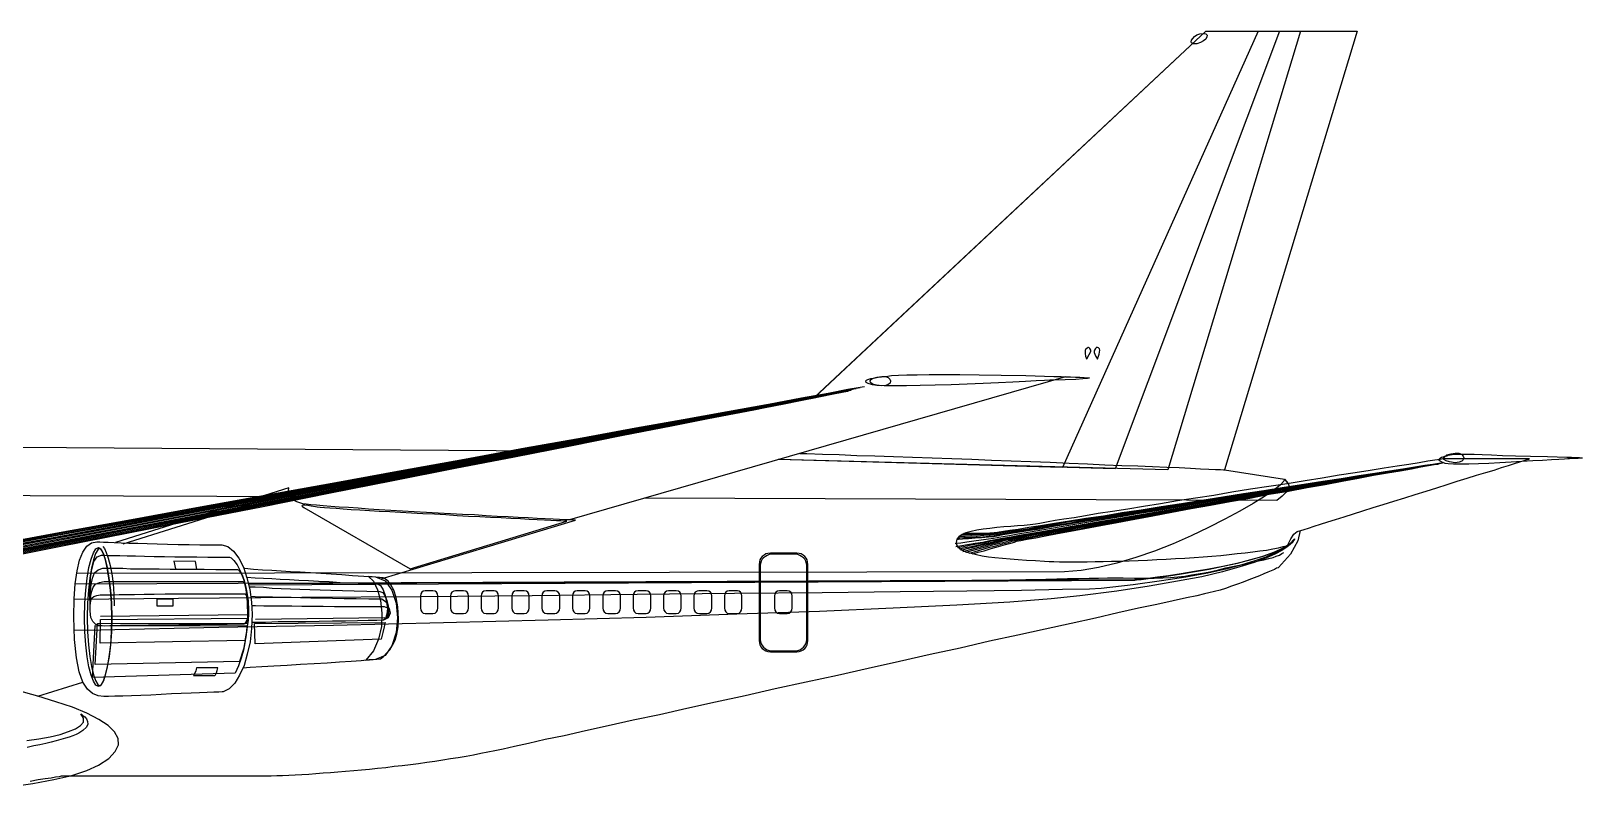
# Model space of a CAD drawing. Extents: x 526 to 2267, y -112 to 246.
# Drawn here: x 1058.8 to 1283.3, y 136.1 to 245.6 of the extents above; entities that cross this region are included whole.
import ezdxf

# ---------------------------------------------------------------- set-up
doc = ezdxf.new("R2010")
doc.units = 0
doc.header["$MEASUREMENT"] = 0
doc.layers.get('0').update_dxf_attribs({"linetype": 'CONTINUOUS'})

msp = doc.modelspace()

# ---------------------------------------------------------------- linework, layer by layer
for p, q in [((1208.56, 195.53), (1136.75, 174.79)), ((1059.76, 149.28), (1066.31, 151.31))]:
    msp.add_line(p, q)
at = {"linetype": 'Continuous'}
for points in [[(1236.46, 245.58), (1208.1, 182.37), (1166.97, 183.52)], [(1239.51, 245.58), (1215.72, 182.21), (1166.98, 183.52)], [(1172.23, 192.51), (1228.84, 245.58), (1242.56, 245.58), (1223.35, 182.06), (1167, 183.53)], [(1172.17, 192.5), (1228.84, 245.58)], [(1172.23, 192.51), (1228.84, 245.58), (1239.51, 245.58)], [(1172.23, 192.51), (1228.84, 245.58), (1236.46, 245.58)], [(1228.48, 245.23), (1228.84, 245.18), (1229.04, 244.97), (1228.99, 244.72), (1228.84, 244.42), (1228.53, 244.16), (1228.07, 243.91), (1227.57, 243.75), (1227.01, 243.75), (1226.8, 243.86), (1226.75, 244.01), (1226.8, 244.26), (1226.96, 244.52), (1227.21, 244.77), (1227.57, 245.03), (1227.97, 245.18), (1228.48, 245.23)], [(1228.84, 245.58), (1250.79, 245.58), (1231.58, 182.06), (1240.27, 180.69), (1240.73, 180.04)], [(1211.61, 198.12), (1211.66, 198.17), (1211.76, 198.42), (1211.96, 198.73), (1212.22, 199.19), (1212.22, 199.39), (1212.07, 199.59), (1211.91, 199.74), (1211.86, 199.8), (1211.81, 199.74), (1211.66, 199.64), (1211.46, 199.49), (1211.41, 199.34), (1211.41, 199.13), (1211.41, 198.88), (1211.46, 198.52), (1211.61, 198.12)], [(1213.18, 198.07), (1213.23, 198.17), (1213.29, 198.37), (1213.44, 198.78), (1213.54, 199.39), (1213.49, 199.54), (1213.34, 199.69), (1213.18, 199.74), (1213.08, 199.8), (1213.03, 199.74), (1212.88, 199.59), (1212.73, 199.39), (1212.68, 199.24), (1212.68, 199.03), (1212.78, 198.78), (1212.93, 198.47), (1213.18, 198.07)], [(1180.46, 195.27), (1180.71, 195.32), (1181.01, 195.37), (1181.42, 195.48), (1181.93, 195.53), (1182.54, 195.58), (1183.35, 195.68), (1184.37, 195.73), (1185.59, 195.78), (1187.06, 195.78), (1188.79, 195.83), (1190.87, 195.83), (1193.26, 195.83), (1196.06, 195.78), (1199.21, 195.73), (1202.82, 195.68), (1206.88, 195.58), (1207.03, 195.58), (1207.39, 195.58), (1207.9, 195.58), (1208.56, 195.53), (1209.27, 195.53), (1209.98, 195.48), (1210.64, 195.48), (1211.25, 195.42), (1211.71, 195.37), (1211.96, 195.37), (1212.01, 195.32), (1211.71, 195.27), (1211.05, 195.22), (1210.03, 195.12), (1208.51, 195.07), (1206.53, 195.02), (1206.27, 195.02), (1205.51, 194.97), (1204.29, 194.92), (1202.77, 194.81), (1200.94, 194.76), (1198.85, 194.66), (1196.62, 194.56), (1194.33, 194.46), (1191.99, 194.36), (1189.7, 194.31), (1187.52, 194.26), (1185.54, 194.21), (1183.76, 194.21), (1182.29, 194.21), (1181.22, 194.26), (1180.61, 194.36), (1180, 194.56), (1179.69, 194.71), (1179.64, 194.92), (1179.74, 195.02), (1179.95, 195.12), (1180.2, 195.22), (1180.35, 195.27), (1180.46, 195.27)], [(1181.98, 195.58), (1182.49, 195.58), (1182.89, 195.42), (1183.1, 195.17), (1183.2, 194.92), (1183.15, 194.61), (1182.89, 194.41), (1182.54, 194.26), (1181.98, 194.21), (1181.17, 194.31), (1180.61, 194.46), (1180.3, 194.71), (1180.25, 194.92), (1180.4, 195.12), (1180.76, 195.32), (1181.27, 195.48), (1181.98, 195.58)], [(1177.61, 193.65), (1177, 193.54), (1175.27, 193.19), (1172.43, 192.68), (1168.56, 191.97), (1163.84, 191.05), (1158.2, 190.04), (1151.84, 188.82), (1144.78, 187.5), (1137.06, 186.08), (1128.82, 184.55), (1120.13, 182.93), (1111.04, 181.2), (1101.63, 179.42), (1091.98, 177.64), (1082.17, 175.81), (1072.31, 173.93), (1062.4, 172.1), (1052.59, 170.27)], [(1177.61, 193.65), (1177, 193.54), (1175.27, 193.19), (1172.43, 192.68), (1168.56, 191.92), (1163.84, 191.05), (1158.25, 189.99), (1151.84, 188.77), (1144.78, 187.45), (1137.11, 185.97), (1128.87, 184.45), (1120.18, 182.77), (1111.09, 181.1), (1101.68, 179.32), (1092.03, 177.49), (1082.22, 175.61), (1072.36, 173.73), (1062.45, 171.9), (1052.64, 170.02)], [(1052.74, 170.42), (1062.55, 172.25), (1072.46, 174.13), (1082.37, 175.96), (1092.18, 177.79), (1101.84, 179.57), (1111.24, 181.35), (1120.39, 183.03), (1129.08, 184.65), (1137.31, 186.18), (1145.03, 187.65), (1152.1, 188.97), (1158.5, 190.14), (1164.09, 191.16), (1168.87, 192.07), (1172.73, 192.78), (1175.58, 193.29), (1177.3, 193.65), (1177.91, 193.75)], [(1052.74, 169.92), (1062.55, 171.8), (1072.41, 173.68), (1082.27, 175.56), (1092.08, 177.39), (1101.68, 179.22), (1111.09, 181.04), (1120.13, 182.72), (1128.82, 184.4), (1137.06, 185.97), (1144.73, 187.4), (1151.79, 188.77), (1158.15, 189.99), (1163.74, 191.05), (1168.51, 191.92), (1172.32, 192.68), (1175.17, 193.19), (1176.9, 193.54), (1177.51, 193.65)], [(1052.85, 169.76), (1062.65, 171.64), (1072.51, 173.52), (1082.37, 175.4), (1092.13, 177.28), (1101.74, 179.11), (1111.14, 180.94), (1120.18, 182.67), (1128.82, 184.3), (1137.06, 185.87), (1144.73, 187.35), (1151.79, 188.67), (1158.15, 189.89), (1163.74, 190.95), (1168.46, 191.87), (1172.27, 192.63), (1175.12, 193.14), (1176.85, 193.49), (1177.46, 193.6)], [(1052.9, 170.58), (1062.76, 172.41), (1072.67, 174.23), (1082.58, 176.12), (1092.38, 177.89), (1102.04, 179.72), (1111.49, 181.45), (1120.59, 183.13), (1129.33, 184.75), (1137.56, 186.28), (1145.29, 187.7), (1152.4, 189.02), (1158.76, 190.19), (1164.4, 191.26), (1169.17, 192.12), (1173.04, 192.83), (1175.83, 193.34), (1177.61, 193.7), (1178.22, 193.8)], [(1052.9, 169.66), (1062.71, 171.54), (1072.56, 173.42), (1082.37, 175.35), (1092.13, 177.23), (1101.74, 179.06), (1111.09, 180.84), (1120.13, 182.62), (1128.82, 184.25), (1137, 185.82), (1144.68, 187.3), (1151.69, 188.67), (1158.04, 189.89), (1163.63, 190.95), (1168.36, 191.87), (1172.17, 192.58), (1175.02, 193.14), (1176.75, 193.49), (1177.36, 193.6)], [(1052.95, 169.51), (1062.71, 171.39), (1072.51, 173.32), (1082.37, 175.2), (1092.13, 177.08), (1101.68, 178.96), (1111.04, 180.74), (1120.08, 182.52), (1128.72, 184.2), (1136.95, 185.77), (1144.58, 187.24), (1151.64, 188.61), (1157.94, 189.83), (1163.53, 190.9), (1168.26, 191.82), (1172.07, 192.53), (1174.92, 193.09), (1176.64, 193.44), (1177.25, 193.54)], [(1053, 170.78), (1062.86, 172.61), (1072.82, 174.44), (1082.73, 176.27), (1092.59, 178.05), (1102.24, 179.88), (1111.7, 181.6), (1120.84, 183.28), (1129.58, 184.91), (1137.82, 186.43), (1145.54, 187.85), (1152.66, 189.12), (1159.06, 190.29), (1164.7, 191.36), (1169.48, 192.22), (1173.29, 192.93), (1176.14, 193.44), (1177.91, 193.8), (1178.52, 193.9)], [(1053.15, 170.93), (1063.06, 172.71), (1072.97, 174.54), (1082.93, 176.37), (1092.79, 178.2), (1102.45, 179.98), (1111.9, 181.71), (1121.05, 183.38), (1129.79, 184.96), (1138.07, 186.48), (1145.8, 187.91), (1152.91, 189.22), (1159.31, 190.39), (1164.96, 191.41), (1169.73, 192.27), (1173.59, 192.99), (1176.44, 193.49), (1178.22, 193.85), (1178.83, 193.95)], [(1053.15, 169.36), (1062.91, 171.29), (1072.72, 173.17), (1082.53, 175.1), (1092.23, 176.98), (1101.84, 178.86), (1111.14, 180.64), (1120.18, 182.42), (1128.77, 184.09), (1136.95, 185.67), (1144.58, 187.14), (1151.59, 188.51), (1157.94, 189.73), (1163.48, 190.85), (1168.21, 191.77), (1172.02, 192.48), (1174.81, 193.04), (1176.54, 193.39), (1177.15, 193.49)], [(1053.3, 171.08), (1063.21, 172.91), (1073.17, 174.74), (1083.14, 176.52), (1092.99, 178.35), (1102.7, 180.13), (1112.15, 181.86), (1121.3, 183.53), (1130.04, 185.11), (1138.33, 186.63), (1146.1, 188.06), (1153.22, 189.33), (1159.62, 190.5), (1165.26, 191.51), (1170.04, 192.38), (1173.9, 193.09), (1176.75, 193.6), (1178.52, 193.95), (1179.13, 194.05)], [(1053.3, 169.2), (1063.01, 171.13), (1072.82, 173.02), (1082.58, 174.95), (1092.28, 176.88), (1101.84, 178.71), (1111.14, 180.54), (1120.13, 182.32), (1128.77, 183.99), (1136.9, 185.57), (1144.53, 187.09), (1151.54, 188.46), (1157.84, 189.68), (1163.43, 190.75), (1168.11, 191.71), (1171.92, 192.43), (1174.71, 192.99), (1176.44, 193.34), (1177.05, 193.44)], [(1053.41, 169.05), (1063.11, 170.98), (1072.92, 172.91), (1082.68, 174.84), (1092.38, 176.72), (1101.89, 178.66), (1111.19, 180.49), (1120.18, 182.26), (1128.77, 183.94), (1136.9, 185.52), (1144.53, 187.04), (1151.49, 188.41), (1157.79, 189.68), (1163.33, 190.75), (1168.06, 191.66), (1171.82, 192.43), (1174.61, 192.99), (1176.34, 193.34), (1176.95, 193.44)], [(1053.46, 171.24), (1063.37, 173.07), (1073.33, 174.84), (1083.29, 176.67), (1093.2, 178.45), (1102.9, 180.23), (1112.36, 181.96), (1121.56, 183.59), (1130.3, 185.21), (1138.58, 186.69), (1146.36, 188.11), (1153.47, 189.38), (1159.92, 190.55), (1165.57, 191.56), (1170.34, 192.48), (1174.2, 193.14), (1177.05, 193.7), (1178.83, 194), (1179.44, 194.1)], [(932.51, 186.18), (1133.04, 184.77)], [(932.51, 186.18), (1133.04, 184.77)], [(932.51, 186.18), (1133.04, 184.77)], [(1170.1, 184.42), (1171.1, 184.4), (1173.39, 184.3), (1175.78, 184.25), (1178.32, 184.14), (1180.96, 184.09), (1183.66, 183.99), (1186.4, 183.89), (1189.25, 183.79), (1192.09, 183.69), (1194.99, 183.59), (1197.84, 183.43), (1200.68, 183.33), (1203.53, 183.23), (1206.32, 183.13), (1209.07, 183.03), (1211.71, 182.93), (1214.25, 182.77), (1216.69, 182.67), (1219.03, 182.62), (1221.16, 182.52), (1223.2, 182.42), (1225.02, 182.37), (1226.65, 182.26), (1228.07, 182.21), (1229.29, 182.16), (1230.26, 182.11), (1230.97, 182.11), (1231.43, 182.06), (1231.58, 182.06), (1240.27, 180.69), (1240.17, 180.38), (1239.61, 179.82), (1238.7, 179.11), (1237.37, 178.2), (1235.7, 177.18), (1233.77, 176.06), (1231.63, 174.9), (1229.24, 173.68), (1226.75, 172.51), (1224.11, 171.34), (1221.42, 170.27), (1218.72, 169.36), (1215.98, 168.54), (1213.34, 167.88), (1210.8, 167.48), (1208.41, 167.27), (1065.4, 167.02)], [(1170.1, 184.42), (1171.1, 184.4), (1173.39, 184.3), (1175.78, 184.25), (1178.32, 184.14), (1180.96, 184.09), (1183.66, 183.99), (1186.4, 183.89), (1189.25, 183.79), (1192.09, 183.69), (1194.99, 183.59), (1197.84, 183.43), (1200.68, 183.33), (1203.53, 183.23), (1206.32, 183.13), (1209.07, 183.03), (1211.71, 182.93), (1214.25, 182.77), (1216.69, 182.67), (1219.03, 182.62), (1221.16, 182.52), (1223.2, 182.42), (1225.02, 182.37), (1226.65, 182.26), (1228.07, 182.21), (1229.29, 182.16), (1230.26, 182.11), (1230.97, 182.11), (1231.43, 182.06), (1231.58, 182.06), (1240.27, 180.69), (1240.52, 180.33), (1240.78, 180.08), (1240.88, 179.77), (1240.93, 179.52), (1240.78, 179.22), (1240.47, 178.81), (1239.92, 178.25), (1239.15, 177.59), (1147.61, 177.93)], [(1263.55, 184.04), (1263.75, 184.09), (1263.95, 184.2), (1264.21, 184.2), (1264.51, 184.25), (1264.92, 184.3), (1265.38, 184.3), (1265.99, 184.3), (1266.8, 184.3), (1267.71, 184.3), (1268.88, 184.25), (1270.2, 184.2), (1271.83, 184.14), (1273.71, 184.09), (1275.84, 184.04), (1278.33, 183.99), (1281.13, 183.89), (1281.33, 183.89), (1281.79, 183.89), (1282.4, 183.84), (1282.96, 183.84), (1283.32, 183.79), (1283.32, 183.74), (1282.76, 183.69), (1281.49, 183.64), (1281.28, 183.64), (1280.77, 183.59), (1279.96, 183.53), (1278.89, 183.48), (1277.62, 183.38), (1276.2, 183.33), (1274.63, 183.23), (1273.05, 183.13), (1271.42, 183.08), (1269.85, 182.98), (1268.32, 182.93), (1266.95, 182.87), (1265.68, 182.87), (1264.72, 182.87), (1263.95, 182.93), (1263.5, 182.98), (1262.94, 183.18), (1262.63, 183.38), (1262.63, 183.59), (1262.78, 183.74), (1262.99, 183.89), (1263.24, 183.94), (1263.44, 184.04), (1263.55, 184.04)], [(1264.97, 184.45), (1265.48, 184.45), (1265.88, 184.3), (1266.14, 184.04), (1266.19, 183.79), (1266.14, 183.48), (1265.93, 183.28), (1265.53, 183.13), (1264.97, 183.08), (1264.16, 183.18), (1263.65, 183.33), (1263.34, 183.53), (1263.29, 183.74), (1263.44, 183.94), (1263.75, 184.2), (1264.31, 184.35), (1264.97, 184.45)], [(1262.73, 182.98), (1262.53, 182.93), (1262.02, 182.87), (1261.16, 182.72), (1259.99, 182.52), (1258.57, 182.26), (1256.89, 182.01), (1254.96, 181.65), (1252.82, 181.3), (1250.54, 180.94), (1248.05, 180.54), (1245.4, 180.08), (1242.66, 179.62), (1239.81, 179.16), (1236.92, 178.66), (1233.97, 178.15), (1231.02, 177.69), (1228.02, 177.18), (1225.08, 176.67), (1222.13, 176.17), (1219.28, 175.71), (1216.54, 175.25), (1213.9, 174.79), (1211.35, 174.39), (1209.02, 173.98), (1206.83, 173.62), (1204.85, 173.27), (1203.12, 172.96), (1201.65, 172.71), (1200.43, 172.51), (1199.51, 172.35), (1198.9, 172.25), (1198.65, 172.2), (1198.14, 172.1), (1197.38, 172), (1196.36, 171.85), (1195.3, 171.69), (1194.28, 171.59), (1193.41, 171.44), (1192.8, 171.39), (1192.55, 171.34)], [(1192.65, 170.93), (1192.91, 170.98), (1193.52, 171.08), (1194.38, 171.24), (1195.45, 171.44), (1196.57, 171.59), (1197.58, 171.8), (1198.4, 171.95), (1198.9, 172.05), (1199.16, 172.1), (1199.77, 172.2), (1200.68, 172.35), (1201.9, 172.56), (1203.38, 172.81), (1205.1, 173.12), (1207.03, 173.47), (1209.22, 173.83), (1211.56, 174.23), (1214.05, 174.64), (1216.69, 175.1), (1219.43, 175.56), (1222.28, 176.06), (1225.18, 176.57), (1228.12, 177.08), (1231.12, 177.59), (1234.07, 178.1), (1237.02, 178.61), (1239.92, 179.06), (1242.71, 179.57), (1245.45, 180.03), (1248.05, 180.49), (1250.54, 180.89), (1252.82, 181.3), (1254.96, 181.65), (1256.89, 181.96), (1258.57, 182.26), (1259.99, 182.52), (1261.11, 182.72), (1261.97, 182.87), (1262.48, 182.93), (1262.68, 182.98)], [(1192.7, 171.54), (1192.75, 171.19), (1192.96, 170.88), (1193.26, 170.63), (1193.72, 170.37), (1194.23, 170.12), (1194.89, 169.97), (1195.65, 169.76), (1196.46, 169.61), (1197.38, 169.46), (1198.34, 169.36), (1199.41, 169.25), (1200.53, 169.15), (1201.7, 169.05), (1202.92, 168.95), (1204.19, 168.9), (1205.51, 168.8), (1206.17, 168.75), (1206.88, 168.75), (1207.7, 168.7), (1208.61, 168.7), (1209.58, 168.7), (1210.59, 168.7), (1211.66, 168.7), (1212.83, 168.75), (1214, 168.75), (1215.22, 168.8), (1216.49, 168.8), (1217.76, 168.85), (1219.08, 168.9), (1220.4, 168.95), (1221.77, 169.05), (1223.14, 169.1), (1224.47, 169.2), (1225.84, 169.25), (1227.16, 169.36), (1228.48, 169.46), (1229.75, 169.56), (1231.02, 169.66), (1232.24, 169.76), (1233.41, 169.92), (1234.58, 170.02), (1235.65, 170.17), (1236.66, 170.32), (1237.63, 170.42), (1238.54, 170.58), (1239.36, 170.73), (1240.07, 170.93), (1240.73, 171.08), (1240.83, 171.39), (1241.19, 172.05), (1241.59, 172.71), (1242.1, 173.12), (1242.25, 173.17), (1242.61, 173.27), (1243.12, 173.42), (1243.73, 173.62), (1244.54, 173.88), (1245.45, 174.18), (1246.52, 174.49), (1247.64, 174.84), (1248.91, 175.25), (1250.23, 175.66), (1251.6, 176.12), (1253.08, 176.57), (1254.55, 177.03), (1256.08, 177.49), (1257.65, 178), (1259.18, 178.45), (1260.75, 178.96), (1262.28, 179.42), (1263.8, 179.93), (1265.27, 180.38), (1266.7, 180.84), (1268.07, 181.25), (1269.39, 181.65), (1270.61, 182.01), (1271.68, 182.37), (1272.69, 182.67), (1273.56, 182.98), (1274.32, 183.18), (1274.93, 183.38), (1275.39, 183.53), (1275.64, 183.59), (1275.74, 183.64), (1263.39, 183.64), (1263.24, 183.64), (1262.78, 183.53), (1262.02, 183.43), (1261.01, 183.28), (1259.73, 183.08), (1258.26, 182.82), (1256.58, 182.57), (1254.7, 182.26), (1252.67, 181.96), (1250.49, 181.6), (1248.15, 181.25), (1245.71, 180.84), (1243.22, 180.43), (1240.63, 180.03), (1237.98, 179.62), (1235.34, 179.22), (1232.65, 178.81), (1230.01, 178.35), (1227.36, 177.94), (1224.77, 177.54), (1222.28, 177.13), (1219.84, 176.72), (1217.55, 176.37), (1215.37, 176.01), (1213.29, 175.71), (1211.46, 175.4), (1209.78, 175.1), (1208.3, 174.9), (1207.03, 174.69), (1206.02, 174.49), (1205.31, 174.39), (1204.85, 174.29), (1204.19, 174.18), (1203.43, 174.08), (1202.56, 173.98), (1201.6, 173.93), (1200.63, 173.83), (1199.61, 173.78), (1198.6, 173.68), (1197.58, 173.57), (1196.62, 173.47), (1195.7, 173.32), (1194.89, 173.12), (1194.13, 172.91), (1193.57, 172.66), (1193.11, 172.35), (1192.8, 172), (1192.7, 171.54)], [(1262.73, 182.98), (1262.53, 182.93), (1262.02, 182.87), (1261.16, 182.72), (1259.99, 182.52), (1258.57, 182.32), (1256.89, 182.01), (1254.96, 181.71), (1252.82, 181.35), (1250.54, 180.99), (1248.05, 180.59), (1245.4, 180.13), (1242.66, 179.67), (1239.81, 179.22), (1236.92, 178.76), (1233.97, 178.25), (1230.97, 177.79), (1228.02, 177.28), (1225.02, 176.78), (1222.13, 176.32), (1219.28, 175.86), (1216.49, 175.4), (1213.84, 174.95), (1211.35, 174.54), (1208.97, 174.18), (1206.83, 173.83), (1204.85, 173.47), (1203.07, 173.22), (1201.6, 172.96), (1200.38, 172.76), (1199.46, 172.61), (1198.85, 172.51), (1198.6, 172.46), (1198.14, 172.35), (1197.38, 172.3), (1196.41, 172.2), (1195.45, 172.15), (1194.48, 172.05), (1193.62, 172), (1193.06, 171.95), (1192.86, 171.95)], [(1192.91, 170.78), (1193.16, 170.83), (1193.77, 170.93), (1194.63, 171.13), (1195.7, 171.34), (1196.82, 171.54), (1197.84, 171.74), (1198.7, 171.9), (1199.21, 172), (1199.46, 172.05), (1200.07, 172.15), (1200.99, 172.3), (1202.16, 172.51), (1203.63, 172.81), (1205.36, 173.07), (1207.34, 173.42), (1209.47, 173.78), (1211.81, 174.18), (1214.3, 174.64), (1216.89, 175.1), (1219.64, 175.56), (1222.48, 176.06), (1225.38, 176.57), (1228.28, 177.03), (1231.28, 177.59), (1234.22, 178.1), (1237.12, 178.55), (1240.02, 179.06), (1242.81, 179.57), (1245.51, 180.03), (1248.15, 180.49), (1250.59, 180.89), (1252.87, 181.3), (1255.01, 181.65), (1256.89, 181.96), (1258.57, 182.26), (1259.99, 182.52), (1261.16, 182.72), (1261.97, 182.87), (1262.48, 182.93), (1262.68, 182.98)], [(1193.06, 172.2), (1193.26, 172.2), (1193.82, 172.25), (1194.63, 172.25), (1195.6, 172.3), (1196.57, 172.35), (1197.48, 172.46), (1198.24, 172.51), (1198.75, 172.56), (1199, 172.61), (1199.61, 172.71), (1200.53, 172.86), (1201.75, 173.07), (1203.22, 173.32), (1204.95, 173.57), (1206.93, 173.93), (1209.12, 174.29), (1211.46, 174.64), (1214, 175.1), (1216.64, 175.51), (1219.38, 175.96), (1222.23, 176.42), (1225.18, 176.88), (1228.12, 177.39), (1231.12, 177.89), (1234.12, 178.35), (1237.07, 178.86), (1239.97, 179.32), (1242.81, 179.77), (1245.56, 180.23), (1248.2, 180.64), (1250.64, 181.04), (1252.98, 181.4), (1255.11, 181.76), (1257.04, 182.06), (1258.72, 182.37), (1260.14, 182.57), (1261.31, 182.77), (1262.17, 182.93), (1262.68, 182.98), (1262.89, 183.03)], [(1193.16, 170.58), (1193.41, 170.63), (1194.02, 170.78), (1194.94, 170.93), (1196.01, 171.19), (1197.12, 171.44), (1198.14, 171.64), (1198.95, 171.85), (1199.51, 171.95), (1199.77, 172), (1200.38, 172.1), (1201.24, 172.25), (1202.46, 172.46), (1203.93, 172.76), (1205.66, 173.07), (1207.59, 173.37), (1209.73, 173.78), (1212.07, 174.18), (1214.51, 174.59), (1217.15, 175.05), (1219.84, 175.51), (1222.69, 176.01), (1225.53, 176.52), (1228.48, 177.03), (1231.43, 177.54), (1234.32, 178.05), (1237.27, 178.55), (1240.12, 179.06), (1242.91, 179.52), (1245.61, 180.03), (1248.2, 180.43), (1250.64, 180.89), (1252.92, 181.3), (1255.01, 181.65), (1256.94, 181.96), (1258.57, 182.26), (1259.99, 182.52), (1261.16, 182.72), (1261.97, 182.87), (1262.48, 182.93), (1262.68, 182.98)], [(1193.26, 172.46), (1193.47, 172.46), (1194.02, 172.46), (1194.84, 172.51), (1195.75, 172.51), (1196.72, 172.56), (1197.63, 172.61), (1198.4, 172.66), (1198.85, 172.71), (1199.11, 172.76), (1199.72, 172.86), (1200.63, 173.02), (1201.85, 173.22), (1203.32, 173.42), (1205.05, 173.73), (1207.03, 174.03), (1209.22, 174.39), (1211.56, 174.79), (1214.1, 175.2), (1216.74, 175.61), (1219.54, 176.06), (1222.38, 176.52), (1225.28, 176.98), (1228.28, 177.49), (1231.28, 177.94), (1234.22, 178.45), (1237.17, 178.91), (1240.12, 179.37), (1242.96, 179.82), (1245.71, 180.28), (1248.3, 180.69), (1250.79, 181.1), (1253.13, 181.5), (1255.26, 181.81), (1257.19, 182.11), (1258.87, 182.42), (1260.29, 182.62), (1261.46, 182.82), (1262.33, 182.98), (1262.83, 183.03), (1263.04, 183.08)], [(1193.41, 170.42), (1193.67, 170.47), (1194.28, 170.63), (1195.19, 170.83), (1196.26, 171.13), (1197.38, 171.39), (1198.4, 171.64), (1199.26, 171.85), (1199.77, 171.95), (1200.02, 172), (1200.63, 172.1), (1201.55, 172.25), (1202.71, 172.46), (1204.19, 172.71), (1205.87, 173.02), (1207.8, 173.37), (1209.93, 173.73), (1212.27, 174.13), (1214.71, 174.59), (1217.35, 175.05), (1220.04, 175.51), (1222.84, 176.01), (1225.69, 176.52), (1228.58, 177.03), (1231.53, 177.54), (1234.43, 178.05), (1237.32, 178.55), (1240.17, 179.06), (1242.96, 179.52), (1245.66, 179.98), (1248.25, 180.43), (1250.64, 180.89), (1252.92, 181.3), (1255.01, 181.65), (1256.89, 181.96), (1258.57, 182.26), (1259.99, 182.52), (1261.11, 182.72), (1261.92, 182.87), (1262.43, 182.93), (1262.63, 182.98)], [(1193.52, 172.66), (1193.72, 172.66), (1194.23, 172.66), (1194.94, 172.66), (1195.85, 172.71), (1196.72, 172.71), (1197.58, 172.76), (1198.29, 172.81), (1198.75, 172.86), (1199, 172.91), (1199.61, 173.02), (1200.53, 173.17), (1201.75, 173.32), (1203.27, 173.57), (1205, 173.88), (1206.98, 174.18), (1209.17, 174.54), (1211.56, 174.9), (1214.05, 175.3), (1216.74, 175.71), (1219.49, 176.17), (1222.38, 176.62), (1225.28, 177.08), (1228.28, 177.54), (1231.28, 178.05), (1234.27, 178.5), (1237.22, 178.96), (1240.17, 179.42), (1243.02, 179.88), (1245.76, 180.33), (1248.4, 180.74), (1250.89, 181.15), (1253.18, 181.5), (1255.36, 181.86), (1257.3, 182.16), (1258.97, 182.42), (1260.4, 182.62), (1261.56, 182.82), (1262.43, 182.98), (1262.94, 183.03), (1263.14, 183.08)], [(1193.67, 170.22), (1193.92, 170.27), (1194.53, 170.47), (1195.45, 170.68), (1196.51, 170.98), (1197.63, 171.29), (1198.7, 171.54), (1199.51, 171.74), (1200.07, 171.9), (1200.33, 171.95), (1200.94, 172.05), (1201.8, 172.2), (1203.02, 172.46), (1204.44, 172.71), (1206.17, 173.02), (1208.1, 173.32), (1210.24, 173.73), (1212.52, 174.13), (1214.96, 174.54), (1217.55, 175), (1220.25, 175.51), (1223.04, 175.96), (1225.89, 176.47), (1228.79, 176.98), (1231.68, 177.54), (1234.58, 178.05), (1237.48, 178.55), (1240.32, 179.01), (1243.07, 179.52), (1245.76, 179.98), (1248.3, 180.43), (1250.74, 180.89), (1252.98, 181.3), (1255.06, 181.65), (1256.94, 181.96), (1258.57, 182.26), (1259.99, 182.52), (1261.11, 182.72), (1261.92, 182.87), (1262.48, 182.93), (1262.63, 182.98)], [(1193.82, 172.86), (1193.97, 172.86), (1194.48, 172.86), (1195.14, 172.86), (1195.96, 172.86), (1196.77, 172.86), (1197.58, 172.91), (1198.24, 172.96), (1198.7, 173.02), (1198.95, 173.07), (1199.56, 173.17), (1200.48, 173.32), (1201.7, 173.47), (1203.22, 173.73), (1204.95, 173.98), (1206.93, 174.34), (1209.12, 174.64), (1211.51, 175.05), (1214.05, 175.4), (1216.69, 175.86), (1219.49, 176.27), (1222.38, 176.72), (1225.33, 177.18), (1228.28, 177.64), (1231.33, 178.15), (1234.32, 178.61), (1237.27, 179.06), (1240.22, 179.52), (1243.07, 179.98), (1245.81, 180.38), (1248.45, 180.79), (1250.99, 181.2), (1253.33, 181.55), (1255.47, 181.91), (1257.4, 182.21), (1259.12, 182.47), (1260.55, 182.72), (1261.72, 182.87), (1262.58, 183.03), (1263.09, 183.08), (1263.29, 183.13)], [(1194.13, 170.12), (1194.38, 170.17), (1194.99, 170.37), (1195.9, 170.58), (1196.97, 170.88), (1198.04, 171.19), (1199.06, 171.44), (1199.92, 171.64), (1200.43, 171.8), (1200.68, 171.85), (1201.29, 171.95), (1202.21, 172.15), (1203.43, 172.35), (1204.85, 172.61), (1206.58, 172.96), (1208.46, 173.27), (1210.59, 173.68), (1212.88, 174.08), (1215.32, 174.54), (1217.91, 175), (1220.6, 175.45), (1223.35, 175.96), (1226.19, 176.47), (1229.04, 176.98), (1231.94, 177.49), (1234.83, 178), (1237.68, 178.5), (1240.47, 179.01), (1243.22, 179.52), (1245.86, 179.98), (1248.4, 180.43), (1250.84, 180.89), (1253.08, 181.25), (1255.11, 181.65), (1256.99, 181.96), (1258.62, 182.26), (1259.99, 182.52), (1261.11, 182.72), (1261.92, 182.87), (1262.48, 182.93), (1262.63, 182.98)], [(1194.58, 169.97), (1194.84, 170.02), (1195.45, 170.22), (1196.31, 170.47), (1197.38, 170.78), (1198.45, 171.03), (1199.46, 171.34), (1200.28, 171.54), (1200.78, 171.69), (1201.09, 171.74), (1201.7, 171.9), (1202.61, 172.05), (1203.83, 172.3), (1205.26, 172.56), (1206.98, 172.86), (1208.91, 173.22), (1211, 173.62), (1213.29, 174.03), (1215.72, 174.49), (1218.27, 174.95), (1220.91, 175.4), (1223.65, 175.91), (1226.45, 176.42), (1229.29, 176.93), (1232.19, 177.49), (1235.04, 178), (1237.88, 178.5), (1240.68, 179.01), (1243.37, 179.47), (1246.01, 179.93), (1248.5, 180.38), (1250.89, 180.84), (1253.13, 181.25), (1255.16, 181.6), (1256.99, 181.91), (1258.62, 182.21), (1259.99, 182.47), (1261.11, 182.67), (1261.92, 182.82), (1262.43, 182.87), (1262.58, 182.93)], [(1195.04, 169.86), (1195.3, 169.92), (1195.9, 170.12), (1196.77, 170.32), (1197.79, 170.63), (1198.85, 170.93), (1199.87, 171.24), (1200.63, 171.44), (1201.14, 171.59), (1201.44, 171.69), (1202.1, 171.8), (1203.02, 172), (1204.24, 172.2), (1205.66, 172.51), (1207.39, 172.81), (1209.27, 173.17), (1211.35, 173.57), (1213.64, 173.98), (1216.03, 174.44), (1218.57, 174.9), (1221.21, 175.4), (1223.96, 175.91), (1226.75, 176.42), (1229.55, 176.93), (1232.39, 177.44), (1235.24, 177.94), (1238.03, 178.5), (1240.83, 178.96), (1243.52, 179.47), (1246.12, 179.93), (1248.61, 180.38), (1250.94, 180.84), (1253.13, 181.25), (1255.16, 181.6), (1256.99, 181.91), (1258.62, 182.21), (1259.94, 182.47), (1261.06, 182.67), (1261.87, 182.82), (1262.38, 182.87), (1262.53, 182.93)], [(1099.2, 178.11), (815.52, 179.16)], [(1109.36, 166.26), (1109.36, 166.26), (1109.46, 166.26), (1137.61, 174.74), (1137.51, 174.74), (1137.21, 174.74), (1136.75, 174.79), (1136.09, 174.79), (1135.28, 174.84), (1134.36, 174.9), (1133.24, 174.95), (1132.07, 175), (1130.75, 175.1), (1129.33, 175.15), (1127.86, 175.25), (1126.28, 175.3), (1124.66, 175.4), (1122.98, 175.51), (1121.25, 175.56), (1119.52, 175.66), (1117.74, 175.76), (1116.02, 175.86), (1114.24, 175.96), (1112.56, 176.06), (1110.88, 176.17), (1109.21, 176.27), (1107.63, 176.37), (1106.16, 176.47), (1104.73, 176.57), (1103.41, 176.62), (1102.19, 176.72), (1101.07, 176.83), (1100.11, 176.93), (1099.3, 176.98), (1098.64, 177.08), (1098.13, 177.13), (1097.26, 177.39), (1096.65, 177.69), (1096.3, 178.05), (1096.09, 178.45), (1095.99, 178.81), (1096.04, 179.11), (1096.09, 179.32), (1096.09, 179.42), (1071.01, 171.53)], [(1095.08, 178.5), (1072.06, 171.29)], [(1098.28, 176.57), (1113.68, 167.73), (1136.34, 174.59), (1136.24, 174.59), (1135.94, 174.59), (1135.48, 174.64), (1134.87, 174.64), (1134.06, 174.69), (1133.14, 174.74), (1132.07, 174.79), (1130.91, 174.84), (1129.64, 174.95), (1128.26, 175), (1126.84, 175.1), (1125.32, 175.15), (1123.74, 175.25), (1122.11, 175.3), (1120.49, 175.4), (1118.86, 175.51), (1117.18, 175.61), (1115.51, 175.66), (1113.88, 175.76), (1112.26, 175.86), (1110.73, 175.96), (1109.21, 176.01), (1107.78, 176.12), (1106.41, 176.22), (1105.14, 176.27), (1103.97, 176.37), (1102.96, 176.42), (1102.04, 176.47), (1101.28, 176.52), (1100.67, 176.57), (1100.21, 176.62), (1099.96, 176.67), (1099.35, 176.78), (1098.84, 176.88), (1098.43, 176.93), (1098.18, 176.93), (1098.03, 176.88), (1097.97, 176.83), (1098.08, 176.72), (1098.28, 176.57)], [(1242.52, 173.24), (1242.2, 171.74), (1241.13, 169.81), (1239.36, 167.88), (1239.31, 167.83), (1239.1, 167.78), (1238.8, 167.63), (1238.34, 167.42), (1237.83, 167.22), (1237.27, 166.97), (1236.61, 166.71), (1235.85, 166.41), (1235.09, 166.1), (1234.27, 165.8), (1233.46, 165.49), (1232.6, 165.19), (1231.73, 164.88), (1230.92, 164.63), (1230.11, 164.43), (1229.29, 164.22), (1228.68, 164.07), (1227.57, 163.82), (1226.04, 163.51), (1224.11, 163.05), (1221.77, 162.55), (1219.13, 161.99), (1216.13, 161.33), (1212.88, 160.56), (1209.37, 159.8), (1205.61, 158.99), (1201.65, 158.12), (1197.53, 157.21), (1193.31, 156.24), (1188.94, 155.28), (1184.52, 154.31), (1180, 153.3), (1175.53, 152.28), (1171, 151.31), (1166.53, 150.35), (1162.16, 149.33), (1157.89, 148.42), (1153.72, 147.5), (1149.76, 146.59), (1145.95, 145.78), (1142.34, 144.96), (1139.04, 144.25), (1135.99, 143.54), (1133.24, 142.98), (1130.8, 142.42), (1128.77, 141.96), (1127.15, 141.61), (1125.93, 141.35), (1124.91, 141.15), (1123.89, 140.95), (1122.83, 140.74), (1121.76, 140.54), (1120.64, 140.34), (1119.52, 140.19), (1118.4, 139.98), (1117.24, 139.83), (1116.07, 139.68), (1114.9, 139.47), (1113.73, 139.32), (1112.51, 139.17), (1111.34, 139.07), (1110.17, 138.91), (1108.95, 138.81), (1107.78, 138.66), (1106.61, 138.56), (1105.5, 138.46), (1104.33, 138.36), (1103.21, 138.25), (1102.14, 138.15), (1101.07, 138.1), (1100.01, 138), (1098.99, 137.95), (1097.97, 137.9), (1097.01, 137.85), (1096.09, 137.8), (1095.18, 137.75), (1094.37, 137.75), (1093.55, 137.7), (1092.79, 137.7), (1092.08, 137.7), (1090.61, 137.7), (1088.98, 137.7), (1087.15, 137.7), (1085.27, 137.7), (1083.24, 137.7), (1081.2, 137.7), (1079.07, 137.7), (1076.99, 137.7), (1074.9, 137.7), (1072.87, 137.7), (1070.89, 137.7), (1069.06, 137.7), (1067.33, 137.7), (1065.75, 137.7), (1064.43, 137.7), (1063.26, 137.7), (1063.16, 137.7), (1062.86, 137.59), (1062.35, 137.54), (1061.69, 137.39), (1060.83, 137.29), (1059.81, 137.14), (1058.64, 136.93)], [(1068.3, 171.64), (1068.4, 171.64), (1068.75, 171.64), (1069.26, 171.59), (1069.97, 171.59), (1070.84, 171.54), (1071.85, 171.49), (1072.97, 171.44), (1074.24, 171.44), (1075.61, 171.39), (1077.04, 171.34), (1078.56, 171.29), (1080.09, 171.24), (1081.66, 171.24), (1083.24, 171.19), (1084.81, 171.19), (1086.39, 171.19), (1087.3, 170.93), (1088.12, 170.27), (1088.88, 169.25), (1089.54, 167.93), (1090.05, 166.41), (1090.45, 164.73), (1090.71, 162.9), (1090.81, 161.12), (1090.71, 159.09), (1090.5, 157.16), (1090.1, 155.33), (1089.64, 153.7), (1088.98, 152.33), (1088.27, 151.16), (1087.46, 150.35), (1086.59, 149.89), (1086.44, 149.89), (1085.98, 149.84), (1085.27, 149.84), (1084.3, 149.79), (1083.19, 149.74), (1081.97, 149.69), (1080.54, 149.64), (1079.12, 149.59), (1077.65, 149.49), (1076.12, 149.43), (1074.7, 149.38), (1073.33, 149.33), (1072.06, 149.28), (1070.94, 149.28), (1070.02, 149.23), (1069.31, 149.23), (1068.5, 149.33), (1067.69, 149.64), (1066.97, 150.3), (1066.31, 151.31), (1065.75, 152.79), (1065.35, 154.82), (1065.09, 157.46), (1064.99, 160.77), (1065.04, 163.36), (1065.2, 165.54), (1065.45, 167.42), (1065.81, 168.95), (1066.31, 170.12), (1066.87, 170.98), (1067.53, 171.49), (1068.3, 171.64)], [(1065.2, 165.53), (1218.57, 166.15), (1218.82, 166.21), (1219.49, 166.26), (1220.5, 166.36), (1221.87, 166.56), (1223.45, 166.76), (1225.28, 167.02), (1227.21, 167.37), (1229.29, 167.73), (1231.33, 168.09), (1233.36, 168.54), (1235.29, 169), (1237.12, 169.56), (1238.7, 170.12), (1240.02, 170.68), (1241.03, 171.34), (1241.64, 172), (1241.59, 171.95), (1241.54, 171.8), (1241.29, 171.54), (1240.98, 171.24), (1240.42, 170.88), (1239.71, 170.42), (1238.75, 169.97), (1237.53, 169.41), (1235.95, 168.85), (1234.07, 168.29), (1231.78, 167.68), (1229.14, 167.07), (1225.99, 166.51), (1222.43, 165.95), (1218.32, 165.39), (1213.69, 164.88), (1212.01, 164.78), (1208.1, 164.73), (1202.16, 164.58), (1194.28, 164.48), (1184.62, 164.38), (1173.34, 164.22), (1160.64, 164.12), (1146.56, 163.97), (1131.36, 163.82), (1115.1, 163.66), (1097.97, 163.56), (1080.14, 163.41), (1065.04, 163.28)], [(1090.29, 165.41), (1218.57, 166.05), (1218.82, 166.1), (1219.49, 166.15), (1220.5, 166.31), (1221.87, 166.46), (1223.5, 166.71), (1225.33, 166.97), (1227.31, 167.32), (1229.34, 167.68), (1231.38, 168.09), (1233.46, 168.54), (1235.39, 169.05), (1237.17, 169.56), (1238.75, 170.12), (1240.07, 170.73), (1241.08, 171.39), (1241.69, 172.05), (1241.69, 172), (1241.59, 171.85), (1241.44, 171.59), (1241.08, 171.24), (1240.58, 170.83), (1239.86, 170.37), (1238.85, 169.81), (1237.53, 169.25), (1235.85, 168.64), (1233.77, 167.98), (1231.28, 167.27), (1228.28, 166.56), (1224.77, 165.9), (1220.65, 165.19), (1215.98, 164.48), (1210.64, 163.82), (1206.48, 163.36), (1200.48, 162.9), (1192.8, 162.44), (1183.61, 161.99), (1172.93, 161.53), (1160.99, 161.12), (1147.83, 160.67), (1133.65, 160.26), (1118.51, 159.9), (1102.6, 159.5), (1085.98, 159.19), (1068.75, 158.84), (1065.05, 158.77)], [(1066.52, 160.67), (1066.57, 162.75), (1066.72, 164.63), (1066.92, 166.36), (1067.18, 167.88), (1067.48, 169.1), (1067.84, 170.02), (1068.19, 170.58), (1068.55, 170.78), (1068.85, 170.58), (1069.16, 170.02), (1069.52, 169.1), (1069.82, 167.88), (1070.07, 166.36), (1070.28, 164.63), (1070.43, 162.75), (1070.48, 160.67), (1070.43, 158.58), (1070.28, 156.7), (1070.07, 154.97), (1069.82, 153.5), (1069.52, 152.33), (1069.21, 151.42), (1068.91, 150.86), (1068.55, 150.65), (1068.19, 150.86), (1067.84, 151.42), (1067.48, 152.33), (1067.18, 153.5), (1066.92, 154.97), (1066.72, 156.7), (1066.57, 158.58), (1066.52, 160.67)], [(1068.75, 150.76), (1069.01, 150.96), (1069.31, 151.52), (1069.57, 152.38), (1069.87, 153.55), (1070.13, 155.02), (1070.33, 156.7), (1070.43, 158.58), (1070.48, 160.67), (1070.43, 162.75), (1070.28, 164.63), (1070.07, 166.36), (1069.82, 167.83), (1069.57, 169), (1069.26, 169.92), (1069.01, 170.47), (1068.75, 170.68), (1068.45, 170.47), (1068.14, 169.92), (1067.84, 169), (1067.53, 167.83), (1067.28, 166.36), (1067.13, 164.63), (1066.97, 162.75), (1066.92, 160.67), (1066.97, 158.58), (1067.13, 156.7), (1067.28, 155.02), (1067.53, 153.55), (1067.84, 152.38), (1068.14, 151.52), (1068.45, 150.96), (1068.75, 150.76)], [(1069.16, 170.93), (1069.41, 170.63), (1069.67, 170.07), (1069.97, 169.25), (1070.23, 168.19), (1070.48, 166.97), (1070.68, 165.6), (1070.79, 164.02), (1070.84, 162.34)], [(1087.51, 169.41), (1087.76, 169.31), (1088.17, 168.9), (1088.62, 168.29), (1089.08, 167.42), (1089.54, 166.21), (1089.89, 164.73), (1090.1, 162.95), (1090.15, 160.82), (1090.1, 160.41), (1089.95, 160.06), (1089.74, 159.8), (1089.49, 159.7), (1089.34, 159.7), (1088.83, 159.7), (1088.12, 159.7), (1087.1, 159.65), (1085.98, 159.65), (1084.66, 159.65), (1083.19, 159.6), (1081.71, 159.6), (1080.19, 159.6), (1078.61, 159.55), (1077.14, 159.55), (1075.77, 159.55), (1074.45, 159.5), (1073.33, 159.5), (1072.41, 159.5), (1071.75, 159.5), (1070.94, 159.45), (1070.18, 159.45), (1069.41, 159.4), (1068.75, 159.5), (1068.19, 159.65), (1067.74, 160.06), (1067.43, 160.67), (1067.33, 161.58), (1067.33, 162.55), (1067.28, 163.72), (1067.33, 165.09), (1067.38, 166.41), (1067.58, 167.68), (1067.89, 168.75), (1068.35, 169.46), (1069.01, 169.71), (1069.11, 169.71), (1069.46, 169.71), (1070.02, 169.66), (1070.74, 169.66), (1071.65, 169.66), (1072.72, 169.61), (1073.89, 169.61), (1075.21, 169.56), (1076.63, 169.51), (1078.1, 169.51), (1079.63, 169.46), (1081.2, 169.46), (1082.78, 169.46), (1084.36, 169.41), (1085.98, 169.41), (1087.51, 169.41)], [(1082.58, 168.75), (1079.48, 168.8), (1079.68, 167.73), (1082.78, 167.68), (1082.58, 168.75)], [(1171.26, 162.34), (1171.26, 168.34), (1171.21, 168.7), (1171.16, 169), (1171, 169.25), (1170.8, 169.51), (1170.55, 169.71), (1170.29, 169.86), (1169.99, 169.92), (1169.63, 169.97), (1165.82, 169.97), (1165.46, 169.92), (1165.16, 169.86), (1164.9, 169.71), (1164.65, 169.51), (1164.45, 169.25), (1164.29, 169), (1164.24, 168.7), (1164.19, 168.34), (1164.19, 162.34)], [(1171.1, 162.34), (1171.1, 168.19), (1171.05, 168.49), (1170.95, 168.8), (1170.8, 169.1), (1170.6, 169.31), (1170.34, 169.51), (1170.09, 169.66), (1169.78, 169.76), (1169.43, 169.81), (1166.02, 169.81), (1165.67, 169.76), (1165.36, 169.66), (1165.11, 169.51), (1164.85, 169.31), (1164.65, 169.1), (1164.5, 168.8), (1164.4, 168.49), (1164.35, 168.19), (1164.35, 162.24)], [(1199, 166.05), (1199.21, 166.05), (1199.72, 166.05), (1200.48, 166.1), (1201.55, 166.1), (1202.82, 166.15), (1204.19, 166.15), (1205.71, 166.21), (1207.29, 166.26), (1208.86, 166.31), (1210.44, 166.31), (1211.96, 166.36), (1213.34, 166.36), (1214.61, 166.41), (1215.62, 166.41), (1216.39, 166.41), (1216.89, 166.41), (1218.52, 166.36), (1220.04, 166.36), (1221.37, 166.36), (1222.64, 166.41), (1223.75, 166.46), (1224.82, 166.56), (1225.84, 166.66), (1226.8, 166.82), (1227.77, 166.97), (1228.68, 167.12), (1229.7, 167.32), (1230.72, 167.58), (1231.78, 167.83), (1232.95, 168.09), (1234.22, 168.34), (1235.6, 168.64), (1236.51, 168.85), (1237.27, 169), (1237.98, 169.2), (1238.59, 169.36), (1239.05, 169.56), (1239.51, 169.71), (1239.86, 169.92), (1240.17, 170.07)], [(1088.67, 167.63), (1088.88, 167.53), (1089.08, 167.22), (1089.39, 166.71), (1089.64, 166), (1089.89, 165.04), (1090.1, 163.87), (1090.2, 162.5), (1090.2, 160.87), (1090.15, 160.46), (1090, 160.06), (1089.79, 159.8), (1089.49, 159.7), (1089.34, 159.7), (1088.83, 159.7), (1088.12, 159.7), (1087.1, 159.65), (1085.98, 159.65), (1084.66, 159.65), (1083.19, 159.6), (1081.71, 159.6), (1080.19, 159.6), (1078.61, 159.55), (1077.14, 159.55), (1075.77, 159.55), (1074.45, 159.5), (1073.33, 159.5), (1072.41, 159.5), (1071.75, 159.5), (1070.94, 159.45), (1070.18, 159.45), (1069.41, 159.4), (1068.75, 159.5), (1068.19, 159.65), (1067.74, 160.06), (1067.43, 160.67), (1067.33, 161.58), (1067.33, 162.44), (1067.33, 163.41), (1067.38, 164.48), (1067.48, 165.44), (1067.69, 166.36), (1067.99, 167.12), (1068.5, 167.58), (1069.16, 167.78), (1069.31, 167.78), (1069.67, 167.78), (1070.28, 167.78), (1071.09, 167.78), (1072.06, 167.78), (1073.17, 167.73), (1074.5, 167.73), (1075.87, 167.73), (1077.34, 167.73), (1078.92, 167.68), (1080.54, 167.68), (1082.22, 167.68), (1083.85, 167.68), (1085.52, 167.63), (1087.1, 167.63), (1088.67, 167.63)], [(1089.59, 167.79), (1089.74, 167.78), (1091.01, 167.68), (1092.28, 167.58), (1093.66, 167.53), (1094.98, 167.42), (1096.35, 167.32), (1097.77, 167.27), (1099.25, 167.17), (1100.72, 167.07), (1102.24, 166.97), (1103.77, 166.87), (1105.34, 166.76), (1106.97, 166.66), (1108.65, 166.56), (1110.07, 165.95), (1111.04, 164.63), (1111.65, 162.75), (1111.85, 160.62), (1111.65, 158.48), (1111.04, 156.55), (1110.07, 155.18), (1108.65, 154.57), (1107.73, 154.52), (1106.56, 154.41), (1105.14, 154.31), (1103.46, 154.21), (1101.68, 154.06), (1099.8, 153.96), (1097.82, 153.86), (1095.89, 153.7), (1093.96, 153.6), (1092.18, 153.5), (1090.5, 153.4), (1089.46, 153.32)], [(1090.01, 166.51), (1090.05, 166.51), (1091.22, 166.41), (1092.44, 166.36), (1093.66, 166.31), (1094.87, 166.21), (1096.2, 166.15), (1097.57, 166.05), (1098.94, 166), (1100.41, 165.9), (1101.94, 165.85), (1103.56, 165.75), (1105.24, 165.7), (1107.02, 165.6), (1108.9, 165.54)], [(1107.63, 166.61), (1108.39, 165.9), (1108.95, 164.68), (1109.36, 163.11), (1109.56, 161.28), (1109.51, 159.34), (1109.1, 157.52), (1108.39, 155.84), (1107.27, 154.47), (1109.36, 154.67), (1109.82, 155.02), (1110.27, 155.48), (1110.73, 155.99), (1111.14, 156.65), (1111.49, 157.36), (1111.75, 158.23), (1111.95, 159.29), (1112, 160.46), (1111.9, 162.19), (1111.65, 163.56), (1111.29, 164.63), (1110.88, 165.39), (1110.48, 165.9), (1110.12, 166.21), (1109.87, 166.36), (1109.77, 166.41), (1107.63, 166.61)], [(1089.44, 165.85), (1089.74, 165.54), (1090, 164.58), (1090.2, 163.05), (1090.2, 160.92), (1090.15, 160.51), (1090.05, 160.11), (1089.84, 159.8), (1089.54, 159.7), (1089.39, 159.7), (1088.88, 159.7), (1088.17, 159.7), (1087.15, 159.65), (1085.98, 159.65), (1084.66, 159.65), (1083.24, 159.6), (1081.71, 159.6), (1080.19, 159.6), (1078.66, 159.55), (1077.14, 159.55), (1075.77, 159.55), (1074.45, 159.5), (1073.33, 159.5), (1072.41, 159.5), (1071.75, 159.5), (1070.94, 159.45), (1070.18, 159.45), (1069.41, 159.4), (1068.75, 159.5), (1068.19, 159.65), (1067.74, 160.06), (1067.43, 160.67), (1067.33, 161.58), (1067.33, 162.34), (1067.33, 163.11), (1067.43, 163.87), (1067.58, 164.48), (1067.79, 165.04), (1068.14, 165.49), (1068.7, 165.75), (1069.36, 165.85), (1069.52, 165.85), (1069.87, 165.85), (1070.53, 165.85), (1071.35, 165.85), (1072.41, 165.85), (1073.58, 165.85), (1074.9, 165.85), (1076.38, 165.85), (1077.9, 165.85), (1079.53, 165.85), (1081.2, 165.85), (1082.88, 165.85), (1084.61, 165.85), (1086.24, 165.85), (1087.86, 165.85), (1089.44, 165.85)], [(1089.79, 164.07), (1090, 163.82), (1090.15, 163.16), (1090.25, 162.19), (1090.25, 160.97), (1090.2, 160.51), (1090.1, 160.11), (1089.89, 159.8), (1089.59, 159.7), (1089.44, 159.7), (1088.93, 159.7), (1088.17, 159.7), (1087.2, 159.65), (1086.03, 159.65), (1084.71, 159.65), (1083.29, 159.6), (1081.76, 159.6), (1080.19, 159.6), (1078.66, 159.55), (1077.19, 159.55), (1075.77, 159.55), (1074.5, 159.5), (1073.33, 159.5), (1072.41, 159.5), (1071.75, 159.5), (1070.94, 159.45), (1070.18, 159.45), (1069.41, 159.4), (1068.75, 159.5), (1068.19, 159.65), (1067.74, 160.06), (1067.43, 160.67), (1067.33, 161.58), (1067.33, 162.29), (1067.38, 162.8), (1067.48, 163.26), (1067.64, 163.51), (1067.89, 163.72), (1068.3, 163.87), (1068.8, 163.92), (1069.52, 163.92), (1069.67, 163.92), (1070.07, 163.92), (1070.68, 163.92), (1071.55, 163.97), (1072.62, 163.97), (1073.78, 163.97), (1075.16, 164.02), (1076.63, 164.02), (1078.21, 164.07), (1079.83, 164.07), (1081.51, 164.07), (1083.24, 164.07), (1084.91, 164.07), (1086.59, 164.07), (1088.22, 164.07), (1089.79, 164.07)], [(1090.25, 165.56), (1199.97, 166)], [(1090.37, 165.09), (1091.22, 165.09), (1092.44, 165.04), (1093.71, 164.93), (1094.98, 164.88), (1096.35, 164.83), (1097.72, 164.78), (1099.14, 164.73), (1100.67, 164.68), (1102.19, 164.63), (1103.87, 164.58), (1105.55, 164.53), (1107.38, 164.48), (1109.26, 164.43)], [(1108.9, 165.54), (1109.36, 165.29), (1109.77, 164.68), (1110.07, 163.87), (1110.27, 162.9), (1110.37, 161.94), (1110.32, 161.12), (1110.12, 160.51), (1109.82, 160.26), (1108.85, 160.21), (1107.58, 160.21), (1106.06, 160.16), (1104.33, 160.11), (1102.45, 160.11), (1100.52, 160.06), (1098.53, 160.01), (1096.5, 160.01), (1094.57, 160.01), (1092.74, 159.95), (1091.01, 159.95), (1090.75, 159.95)], [(1109.26, 164.43), (1109.71, 164.27), (1110.07, 163.77), (1110.32, 163.11), (1110.48, 162.34), (1110.48, 161.58), (1110.37, 160.92), (1110.17, 160.46), (1109.82, 160.26), (1108.85, 160.21), (1107.58, 160.21), (1106.06, 160.16), (1104.33, 160.11), (1102.45, 160.11), (1100.52, 160.06), (1098.53, 160.01), (1096.5, 160.01), (1094.57, 160.01), (1092.74, 159.95), (1091.01, 159.95), (1090.75, 159.95)], [(1116.98, 161.22), (1117.29, 161.28), (1117.49, 161.48), (1117.64, 161.73), (1117.69, 162.04), (1117.69, 163.77), (1117.64, 164.07), (1117.49, 164.32), (1117.29, 164.48), (1116.98, 164.53), (1115.86, 164.53), (1115.56, 164.48), (1115.36, 164.32), (1115.2, 164.07), (1115.15, 163.77), (1115.15, 162.04), (1115.2, 161.73), (1115.36, 161.48), (1115.56, 161.28), (1115.86, 161.22), (1116.98, 161.22)], [(1121.4, 161.22), (1121.71, 161.28), (1121.91, 161.48), (1122.06, 161.73), (1122.11, 162.04), (1122.11, 163.77), (1122.06, 164.07), (1121.91, 164.32), (1121.71, 164.48), (1121.4, 164.53), (1120.23, 164.53), (1119.98, 164.48), (1119.73, 164.32), (1119.57, 164.07), (1119.52, 163.77), (1119.52, 162.04), (1119.57, 161.73), (1119.73, 161.48), (1119.98, 161.28), (1120.23, 161.22), (1121.4, 161.22)], [(1125.82, 161.22), (1126.08, 161.28), (1126.28, 161.48), (1126.43, 161.73), (1126.48, 162.04), (1126.48, 163.77), (1126.43, 164.07), (1126.28, 164.32), (1126.08, 164.48), (1125.82, 164.53), (1124.66, 164.53), (1124.35, 164.48), (1124.15, 164.32), (1123.99, 164.07), (1123.94, 163.77), (1123.94, 162.04), (1123.99, 161.73), (1124.15, 161.48), (1124.35, 161.28), (1124.66, 161.22), (1125.82, 161.22)], [(1130.19, 161.22), (1130.5, 161.28), (1130.7, 161.48), (1130.86, 161.73), (1130.91, 162.04), (1130.91, 163.77), (1130.86, 164.07), (1130.7, 164.32), (1130.5, 164.48), (1130.19, 164.53), (1129.08, 164.53), (1128.77, 164.48), (1128.57, 164.32), (1128.42, 164.07), (1128.37, 163.77), (1128.37, 162.04), (1128.42, 161.73), (1128.57, 161.48), (1128.77, 161.28), (1129.08, 161.22), (1130.19, 161.22)], [(1134.62, 161.22), (1134.87, 161.28), (1135.12, 161.48), (1135.28, 161.73), (1135.33, 162.04), (1135.33, 163.77), (1135.28, 164.07), (1135.12, 164.32), (1134.87, 164.48), (1134.62, 164.53), (1133.45, 164.53), (1133.19, 164.48), (1132.94, 164.32), (1132.79, 164.07), (1132.74, 163.77), (1132.74, 162.04), (1132.79, 161.73), (1132.94, 161.48), (1133.19, 161.28), (1133.45, 161.22), (1134.62, 161.22)], [(1138.99, 161.22), (1139.29, 161.28), (1139.49, 161.48), (1139.65, 161.73), (1139.7, 162.04), (1139.7, 163.77), (1139.65, 164.07), (1139.49, 164.32), (1139.29, 164.48), (1138.99, 164.53), (1137.87, 164.53), (1137.56, 164.48), (1137.36, 164.32), (1137.21, 164.07), (1137.16, 163.77), (1137.16, 162.04), (1137.21, 161.73), (1137.36, 161.48), (1137.56, 161.28), (1137.87, 161.22), (1138.99, 161.22)], [(1143.41, 161.22), (1143.71, 161.28), (1143.92, 161.48), (1144.07, 161.73), (1144.12, 162.04), (1144.12, 163.77), (1144.07, 164.07), (1143.92, 164.32), (1143.71, 164.48), (1143.41, 164.53), (1142.29, 164.53), (1141.98, 164.48), (1141.78, 164.32), (1141.63, 164.07), (1141.58, 163.77), (1141.58, 162.04), (1141.63, 161.73), (1141.78, 161.48), (1141.98, 161.28), (1142.29, 161.22), (1143.41, 161.22)], [(1147.83, 161.22), (1148.08, 161.28), (1148.34, 161.48), (1148.49, 161.73), (1148.54, 162.04), (1148.54, 163.77), (1148.49, 164.07), (1148.34, 164.32), (1148.08, 164.48), (1147.83, 164.53), (1146.66, 164.53), (1146.36, 164.48), (1146.15, 164.32), (1146, 164.07), (1145.95, 163.77), (1145.95, 162.04), (1146, 161.73), (1146.15, 161.48), (1146.36, 161.28), (1146.66, 161.22), (1147.83, 161.22)], [(1152.2, 161.22), (1152.5, 161.28), (1152.71, 161.48), (1152.86, 161.73), (1152.91, 162.04), (1152.91, 163.77), (1152.86, 164.07), (1152.71, 164.32), (1152.5, 164.48), (1152.2, 164.53), (1151.08, 164.53), (1150.78, 164.48), (1150.57, 164.32), (1150.42, 164.07), (1150.37, 163.77), (1150.37, 162.04), (1150.42, 161.73), (1150.57, 161.48), (1150.78, 161.28), (1151.08, 161.22), (1152.2, 161.22)], [(1156.62, 161.22), (1156.93, 161.28), (1157.13, 161.48), (1157.28, 161.73), (1157.33, 162.04), (1157.33, 163.77), (1157.28, 164.07), (1157.13, 164.32), (1156.93, 164.48), (1156.62, 164.53), (1155.45, 164.53), (1155.2, 164.48), (1154.94, 164.32), (1154.79, 164.07), (1154.74, 163.77), (1154.74, 162.04), (1154.79, 161.73), (1154.94, 161.48), (1155.2, 161.28), (1155.45, 161.22), (1156.62, 161.22)], [(1161.04, 161.22), (1161.3, 161.28), (1161.5, 161.48), (1161.65, 161.73), (1161.7, 162.04), (1161.7, 163.77), (1161.65, 164.07), (1161.5, 164.32), (1161.3, 164.48), (1161.04, 164.53), (1159.87, 164.53), (1159.57, 164.48), (1159.37, 164.32), (1159.21, 164.07), (1159.16, 163.77), (1159.16, 162.04), (1159.21, 161.73), (1159.37, 161.48), (1159.57, 161.28), (1159.87, 161.22), (1161.04, 161.22)], [(1168.26, 161.22), (1168.56, 161.28), (1168.77, 161.48), (1168.92, 161.73), (1168.97, 162.04), (1168.97, 163.77), (1168.92, 164.07), (1168.77, 164.32), (1168.56, 164.48), (1168.26, 164.53), (1167.14, 164.53), (1166.84, 164.48), (1166.63, 164.32), (1166.48, 164.07), (1166.43, 163.77), (1166.43, 162.04), (1166.48, 161.73), (1166.63, 161.48), (1166.84, 161.28), (1167.14, 161.22), (1168.26, 161.22)], [(1079.37, 163.31), (1076.99, 163.31), (1076.99, 162.34), (1079.37, 162.34), (1079.37, 163.31)], [(1090.59, 163.74), (1091.22, 163.72), (1092.49, 163.66), (1093.76, 163.66), (1095.08, 163.61), (1096.45, 163.61), (1097.82, 163.56), (1099.3, 163.51), (1100.87, 163.51), (1102.45, 163.46), (1104.12, 163.41), (1105.85, 163.41), (1107.68, 163.36), (1109.56, 163.36)], [(1090.74, 162.39), (1091.27, 162.39), (1092.49, 162.34), (1093.81, 162.34), (1095.18, 162.34), (1096.55, 162.34), (1097.97, 162.29), (1099.5, 162.29), (1101.07, 162.29), (1102.7, 162.24), (1104.38, 162.24), (1106.16, 162.24), (1107.99, 162.24), (1109.92, 162.24), (1110.63, 161.94), (1110.78, 161.28), (1110.48, 160.62), (1109.82, 160.26), (1108.85, 160.21), (1107.58, 160.21), (1106.06, 160.16), (1104.33, 160.11), (1102.45, 160.11), (1100.52, 160.06), (1098.53, 160.01), (1096.5, 160.01), (1094.57, 160.01), (1092.74, 159.95), (1091.01, 159.95), (1090.75, 159.95)], [(1109.56, 163.36), (1110.32, 162.85), (1110.63, 161.83), (1110.43, 160.77), (1109.82, 160.26), (1108.85, 160.21), (1107.58, 160.21), (1106.06, 160.16), (1104.33, 160.11), (1102.45, 160.11), (1100.52, 160.06), (1098.53, 160.01), (1096.5, 160.01), (1094.57, 160.01), (1092.74, 159.95), (1091.01, 159.95), (1090.75, 159.95)], [(1164.19, 162.34), (1164.19, 157.31), (1164.24, 157.01), (1164.29, 156.7), (1164.45, 156.4), (1164.65, 156.19), (1164.9, 155.99), (1165.16, 155.84), (1165.46, 155.74), (1165.82, 155.69), (1169.63, 155.69), (1169.99, 155.74), (1170.29, 155.84), (1170.55, 155.99), (1170.8, 156.19), (1171, 156.4), (1171.16, 156.7), (1171.21, 157.01), (1171.26, 157.31), (1171.26, 162.34)], [(1164.35, 162.24), (1164.35, 157.52), (1164.4, 157.16), (1164.5, 156.85), (1164.65, 156.6), (1164.85, 156.35), (1165.11, 156.14), (1165.36, 155.99), (1165.67, 155.89), (1166.02, 155.84), (1169.43, 155.84), (1169.78, 155.89), (1170.09, 155.99), (1170.34, 156.14), (1170.6, 156.35), (1170.8, 156.6), (1170.95, 156.85), (1171.05, 157.16), (1171.1, 157.52), (1171.1, 162.34)], [(1088.32, 152.59), (1067.69, 151.98), (1068.09, 159.5), (1090.05, 159.45), (1090.05, 159.24), (1090, 158.73), (1089.89, 157.97), (1089.74, 157.01), (1089.54, 155.94), (1089.23, 154.77), (1088.83, 153.65), (1088.32, 152.59)], [(1088.98, 154.31), (1068.09, 153.86), (1068.4, 159.8), (1090.15, 159.85), (1090.1, 159.29), (1089.89, 157.87), (1089.54, 156.09), (1088.98, 154.31)], [(1068.8, 156.96), (1068.85, 160.36), (1090.2, 160.56), (1090.2, 160.21), (1090.1, 159.4), (1089.95, 158.33), (1089.74, 157.31), (1068.8, 156.96)], [(1090.15, 161.07), (1068.85, 160.82)], [(1091.22, 156.85), (1091.16, 159.8), (1110.07, 159.95), (1110.02, 159.75), (1109.92, 159.29), (1109.71, 158.48), (1109.46, 157.52), (1091.22, 156.85)], [(1110.02, 160.62), (1091.27, 160.36)], [(1082.73, 153.35), (1082.68, 153.2), (1082.63, 152.89), (1082.47, 152.53), (1082.32, 152.28), (1085.42, 152.28), (1085.47, 152.38), (1085.63, 152.64), (1085.73, 152.99), (1085.83, 153.35), (1082.73, 153.35)], [(1055.64, 136.12), (1059.05, 136.63), (1062.1, 137.19), (1064.69, 137.8), (1066.87, 138.51), (1068.55, 139.27), (1070.07, 140.24), (1070.99, 141.25), (1071.45, 142.22), (1071.4, 143.13), (1070.89, 144.1), (1069.97, 145.01), (1068.6, 145.88), (1066.87, 146.79), (1064.79, 147.66), (1062.4, 148.47), (1059.76, 149.28), (1056.81, 150.1)], [(1058.18, 142.83), (1059.91, 143.08), (1061.54, 143.39), (1063.01, 143.74), (1064.23, 144.15), (1065.25, 144.56), (1065.96, 145.01), (1066.36, 145.52), (1066.36, 146.08), (1066.01, 146.69), (1066.11, 146.64), (1066.31, 146.49), (1066.57, 146.28), (1066.82, 145.98), (1066.97, 145.62), (1067.03, 145.22), (1066.82, 144.76), (1066.31, 144.3), (1066.01, 144.1), (1065.7, 143.9), (1065.3, 143.74), (1064.84, 143.54), (1064.33, 143.34), (1063.77, 143.18), (1063.11, 142.98), (1062.45, 142.78), (1061.69, 142.62), (1060.93, 142.42), (1060.06, 142.22), (1059.2, 142.07), (1058.23, 141.86)]]:
    msp.add_lwpolyline(points, dxfattribs=at)

doc.saveas('drawing.dxf')
